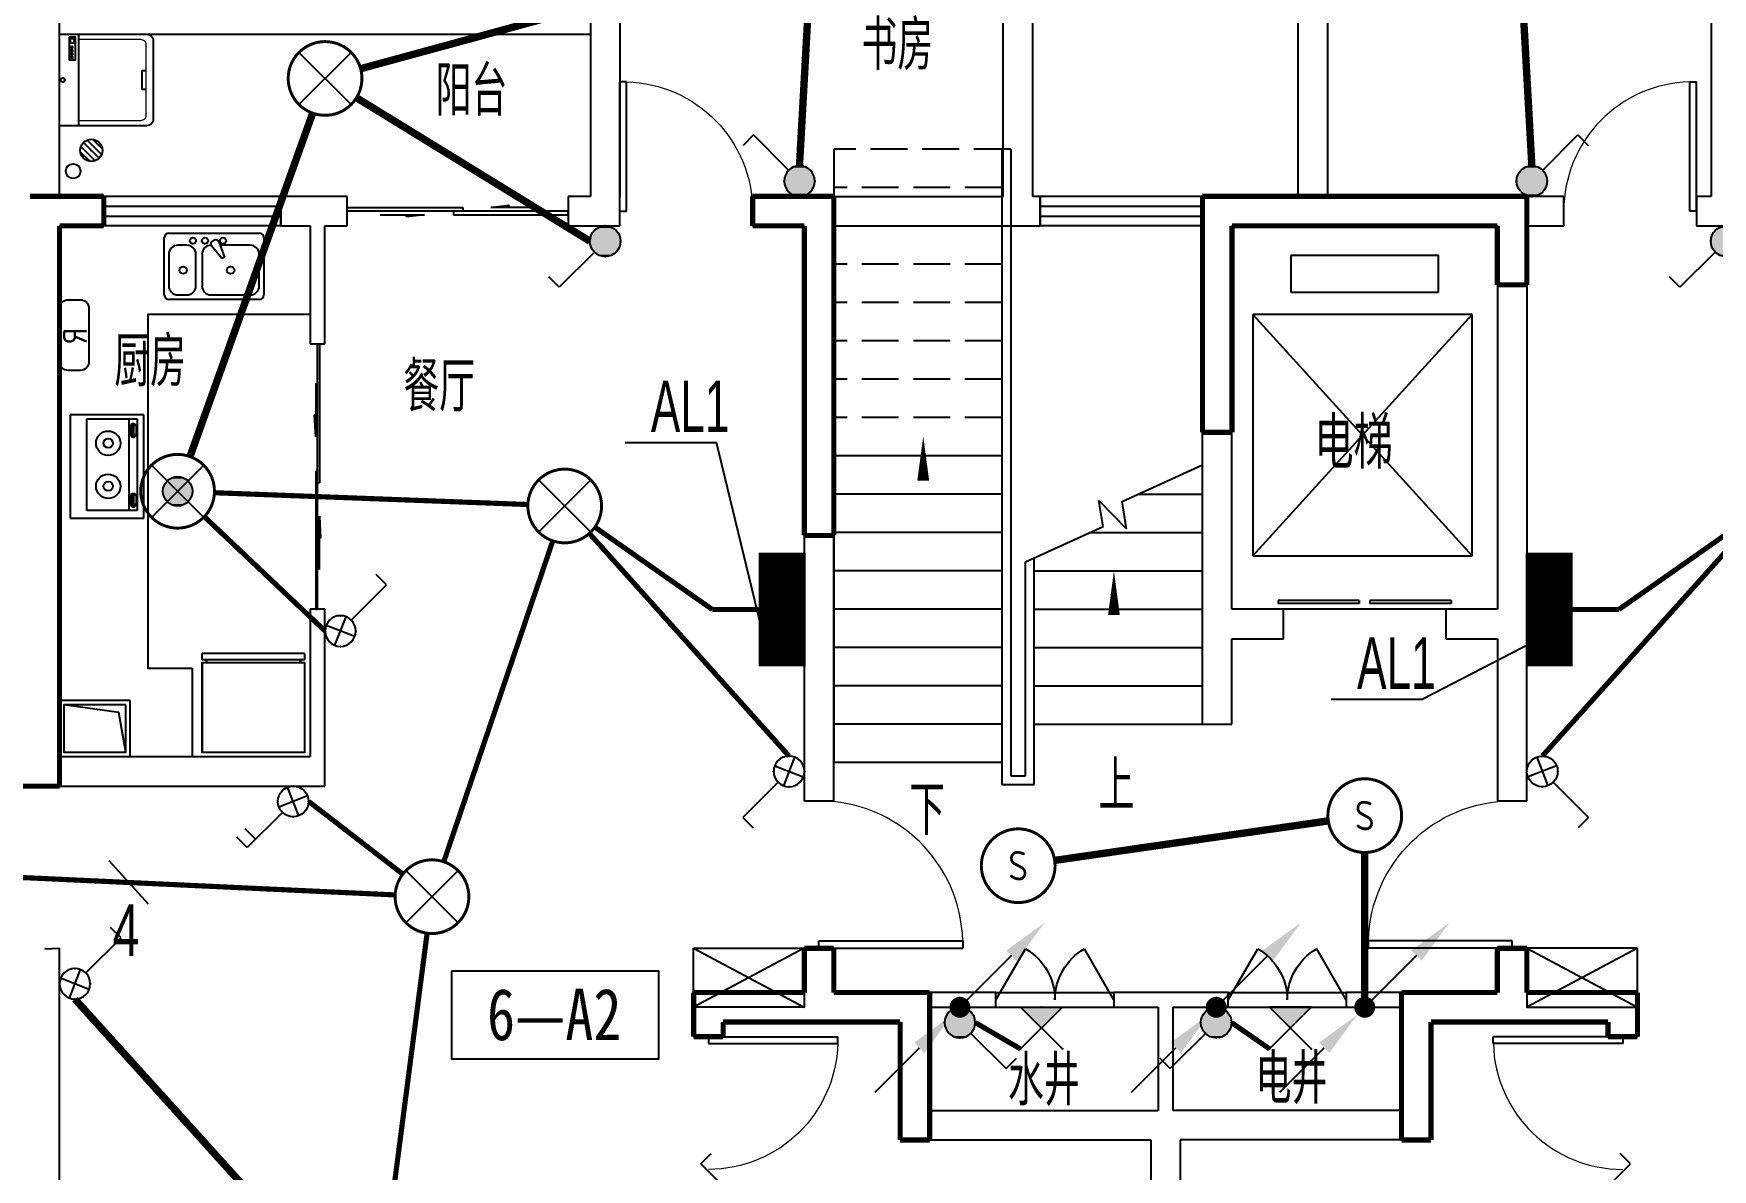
# Model space of a CAD drawing. Extents: x -993182 to -819982, y 169304 to 600104.
# Drawn here: x -977025 to -965641, y 374607 to 382311 of the extents above; entities that cross this region are included whole.
import ezdxf
from ezdxf.enums import TextEntityAlignment as Align

# ---------------------------------------------------------------- set-up
doc = ezdxf.new("R2010")
doc.units = 0
doc.header["$LTSCALE"] = 1000
doc.header["$MEASUREMENT"] = 0
doc.linetypes.add('DASH', pattern=[0.35, 0.25, -0.1])
for name, color, linetype in [('DIM-照明', 3, 'Continuous'), ('DIM-箱柜', 3, 'Continuous'), ('DIM_SYMB', 3, 'Continuous'), ('EQUIP-照明', 3, 'Continuous'), ('EQUIP-箱柜', 3, 'Continuous'), ('kan', 146, 'Continuous'), ('LWIRE', 4, 'Continuous'), ('PUB_TEXT', 7, 'Continuous'), ('STAIR', 2, 'Continuous'), ('TEL_TEXT', 7, 'Continuous'), ('VPIPE-污水', 2, 'Continuous'), ('WALL', 4, 'Continuous'), ('WINDOW', 2, 'Continuous'), ('WIRE-应急', 1, 'DASH'), ('WIRE-照明', 1, 'Continuous'), ('家具', 187, 'Continuous'), ('文字2', 7, 'Continuous'), ('面层', 215, 'Continuous')]:
    doc.layers.add(name, color=color, linetype=linetype)
doc.layers.add('洁、厨具', color=8, linetype='Continuous', lineweight=9)
doc.styles.add('-宋体', font='', dxfattribs={"width": 0.8})
doc.styles.add('_SIMPLEX', font='SIMPLEX.shx', dxfattribs={"width": 0.75})
doc.styles.add('_TCH_DIM', font='SIMPLEX', dxfattribs={"bigfont": 'GBCBIG'})
doc.styles.add('_TEL_ATTDEF', font='GBENOR', dxfattribs={"width": 0.8, "height": 3, "bigfont": 'GBCBIG'})
doc.styles.add('_TEL_DIM', font='ICED', dxfattribs={"width": 0.8, "height": 3.5, "bigfont": 'BZHZ'})
doc.styles.add('DIM_FONT', font='simplex_.ttf', dxfattribs={"width": 0.7, "bigfont": 'GBCBIG'})
doc.styles.add('hnurban', font='tssdeng.shx', dxfattribs={"width": 0.8, "bigfont": 'tssdchn.shx'})
doc.styles.get("Standard").update_dxf_attribs({"font": 'gbenor.shx', "bigfont": 'gbcbig.shx'})
doc.styles.get('-宋体').set_extended_font_data('SimSun')

# ---------------------------------------------------------------- blocks, each defined once
blk = doc.blocks.new('ASDGFSDFGGDF')
at = {"layer": '家具'}
for p, q in [((695, -609), (695, 0)), ((695, -609), (695, 0)), ((0, -670), (0, -629)), ((0, -629), (28, -629)), ((0, -670), (695, -670)), ((28, -629), (28, -609)), ((695, -609), (666, -609)), ((666, -609), (666, -629)), ((666, -629), (695, -629)), ((695, -629), (695, -670))]:
    blk.add_line(p, q, dxfattribs=at)
for points in [[(0, -609), (0, 0), (695, 0), (695, -609)], [(666, -609), (28, -609), (28, -629), (666, -629)]]:
    blk.add_lwpolyline(points, close=True, dxfattribs=at)
blk = doc.blocks.new('sdfdsfgf')
at = {"layer": '家具'}
for points in [[(1414289, 21341), (1413809, 21341), (1413809, 20961), (1414289, 20961), (1414289, 21341)], [(1414259, 20991), (1414211, 21259), (1413839, 21311)]]:
    blk.add_lwpolyline(points, dxfattribs=at)
blk.add_lwpolyline([(1414259, 21311), (1413839, 21311), (1413839, 20991), (1414259, 20991)], close=True, dxfattribs=at)
blk = doc.blocks.new('A$C685A49D5')
at = {"layer": '家具'}
for p, q in [((0, 31), (0, 419)), ((31, 450), (644, 450)), ((153, 368), (92, 368)), ((390, 277), (320, 363)), ((340, 402), (325, 393)), ((369, 391), (408, 287)), ((583, 368), (377, 368)), ((675, 419), (675, 31)), ((31, 307), (31, 92)), ((215, 92), (215, 307)), ((256, 307), (256, 92)), ((408, 287), (390, 277)), ((644, 92), (644, 307)), ((644, 0), (31, 0)), ((92, 31), (153, 31)), ((317, 31), (583, 31))]:
    blk.add_line(p, q, dxfattribs=at)
for centre, radius in [((194, 399), 20.5), ((276, 399), 20.5), ((399, 399), 20.5), ((128, 199), 25.6), ((450, 199), 25.6)]:
    blk.add_circle(centre, radius, dxfattribs=at)
for centre, radius, start, end in [((31, 419), 30.7, 90, 180), ((92, 307), 61.4, 90, 180), ((153, 307), 61.4, 0, 90), ((317, 307), 61.4, 90, 180), ((335, 376), 20.5, 120, 219.4623), ((350, 384), 20.5, 20.5377, 120), ((583, 307), 61.4, 0, 90), ((644, 419), 30.7, 0, 90), ((31, 31), 30.7, 180, 270), ((92, 92), 61.4, 180, 270), ((153, 92), 61.4, 270, 0), ((317, 92), 61.4, 180, 270), ((583, 92), 61.4, 270, 0), ((644, 31), 30.7, 270, 0)]:
    blk.add_arc(centre, radius, start, end, dxfattribs=at)
at = {"layer": '家具', "style": 'DIM_FONT', "width": 0.8, "flags": 9}
for tag in ['YSIZE', 'XSIZE']:
    blk.add_attdef(tag, (338, 450), '', height=0.5, rotation=270, dxfattribs=at)
blk = doc.blocks.new('$plan$00001601')
at = {"layer": '家具'}
for p, q in [((-350, 16), (350, 16)), ((-350, -484), (-350, 16)), ((350, 16), (350, -484)), ((-323, -98), (-323, -440)), ((299, -98), (-323, -98)), ((299, -440), (299, -98)), ((-323, -384), (299, -384)), ((-323, -440), (299, -440)), ((-291, -407), (-291, -418)), ((-216, -416), (-280, -416)), ((-280, -416), (-280, -433)), ((-280, -433), (-216, -433)), ((-216, -433), (-216, -416)), ((-199, -408), (-199, -418)), ((182, -407), (182, -418)), ((193, -416), (193, -433)), ((257, -416), (193, -416)), ((193, -433), (257, -433)), ((257, -433), (257, -416)), ((274, -408), (274, -418)), ((350, -484), (-350, -484))]:
    blk.add_line(p, q, dxfattribs=at)
for points in [[(-199, -408, 0.259034), (-201, -404, 0.076276), (-213, -399, 0.036515), (-226, -397, 0.026615), (-245, -396, 0.026615), (-264, -397, 0.036515), (-277, -399, 0.076276), (-289, -404, 0.259034), (-291, -408, 0.078462), (-291, -409, 0.056762)], [(-199, -418, 0.259034), (-201, -415, 0.076276), (-213, -410, 0.036515), (-226, -407, 0.026615), (-245, -406, 0.026615), (-264, -407, 0.036515), (-277, -410, 0.076276), (-289, -415, 0.259034), (-291, -418, 0.259034), (-289, -422, 0.056762), (-280, -426, 0.036515)], [(-216, -427, 0.008736), (-213, -427, 0.076276), (-201, -422, 0.259034), (-199, -418, 0.259034)], [(274, -408, 0.259034), (272, -404, 0.076276), (260, -399, 0.036515), (247, -397, 0.026615), (228, -396, 0.026615), (209, -397, 0.036515), (196, -399, 0.076276), (184, -404, 0.259034), (182, -408, 0.078462), (182, -409, 0.056762)], [(274, -418, 0.259034), (272, -415, 0.076276), (260, -410, 0.036515), (247, -407, 0.026615), (228, -406, 0.026615), (209, -407, 0.036515), (196, -410, 0.076276), (184, -415, 0.259034), (182, -418, 0.259034), (184, -422, 0.056762), (193, -426, 0.036515)], [(257, -427, 0.008736), (260, -427, 0.076276), (272, -422, 0.259034), (274, -418, 0.259034)]]:
    blk.add_lwpolyline(points, format="xyb", dxfattribs=at)
for centre, radius, start, end in [((-158, -243), 82.5, 0.964, 0), ((-158, -243), 31.6, 0.6532, 0), ((134, -243), 82.5, 180, 179.036), ((134, -243), 31.6, 180, 179.3468)]:
    blk.add_arc(centre, radius, start, end, dxfattribs=at)
blk = doc.blocks.new('A$C3451006C')
blk.add_lwpolyline([(-50, 330), (-50, -30, 0.414214), (10, -90), (90, -90, 0.414214), (150, -30), (150, 330, 0.414214), (90, 390), (10, 390, 0.414214)], format="xyb", close=True)
at = {"style": '_SIMPLEX', "width": 0.8}
blk.add_text('R', height=150, rotation=270, dxfattribs=at).set_placement((-32, 144), align=Align.CENTER)
blk = doc.blocks.new('$plan$00001623')
at = {"layer": '家具', "linetype": 'Continuous'}
blk.add_line((-341, -145), (342, -145), dxfattribs=at)
at = {"layer": '家具'}
blk.add_lwpolyline([(295, -706), (-295, -706, -0.414214), (-345, -656), (-345, 0), (345, 0), (345, -656, -0.414214)], format="xyb", close=True, dxfattribs=at)
for points in [[(323, -72), (152, -72), (152, -120), (323, -120)], [(163, -86), (177, -86), (177, -99), (163, -99)], [(189, -86), (202, -86), (202, -99), (189, -99)], [(213, -86), (227, -86), (227, -99), (213, -99)], [(239, -86), (253, -86), (253, -99), (239, -99)], [(281, -110), (309, -110), (309, -80), (281, -80)]]:
    blk.add_lwpolyline(points, close=True, dxfattribs=at)
at = {"layer": '家具', "lineweight": 13}
blk.add_lwpolyline([(307, -145), (307, -611, -0.414214), (267, -651), (-267, -651, -0.414214), (-307, -611), (-307, -145)], format="xyb", dxfattribs=at)
at = {"layer": '家具'}
blk.add_lwpolyline([(-71, -651), (-71, -623), (0, -623), (71, -623), (71, -651)], dxfattribs=at)
blk.add_circle((0, -25), 16, dxfattribs=at)
blk = doc.blocks.new('q2')
at = {"color": 3, "const_width": 35}
for points in [[(-522546, -362041), (-522046, -362041)], [(-522046, -362041), (-522046, -362241)], [(-517646, -362041), (-517096, -362041)], [(-517646, -362241), (-517646, -362041)], [(-517096, -364341), (-517096, -362041)], [(-514596, -362041), (-512396, -362041)], [(-514596, -363641), (-514596, -362041)], [(-512396, -362641), (-512396, -362041)], [(-522346, -362741), (-522346, -362241)], [(-522346, -362241), (-522046, -362241)], [(-517646, -362241), (-517296, -362241)], [(-517296, -364341), (-517296, -362241)], [(-514396, -362241), (-512596, -362241)], [(-514396, -363641), (-514396, -362241)], [(-512596, -362641), (-512596, -362241)], [(-512396, -362641), (-512596, -362641)], [(-522346, -366041), (-522346, -362741)], [(-514396, -363641), (-514596, -363641)], [(-517096, -364341), (-517296, -364341)], [(-523096, -366041), (-522346, -366041)], [(-517296, -367441), (-517296, -367141)], [(-517296, -367141), (-517096, -367141)], [(-517096, -367441), (-517096, -367141)], [(-512596, -367441), (-512596, -367141)], [(-512596, -367141), (-512396, -367141)], [(-512396, -367441), (-512396, -367141)], [(-518046, -367441), (-517296, -367441)], [(-518046, -367741), (-518046, -367441)], [(-517096, -367441), (-516446, -367441)], [(-516446, -368441), (-516446, -367441)], [(-513246, -367441), (-512596, -367441)], [(-513246, -368441), (-513246, -367441)], [(-512396, -367441), (-511646, -367441)], [(-511646, -367741), (-511646, -367441)], [(-517846, -367641), (-517296, -367641)], [(-517846, -367741), (-517846, -367641)], [(-517296, -367641), (-516646, -367641)], [(-516646, -368441), (-516646, -367641)], [(-513046, -367641), (-512396, -367641)], [(-513046, -368441), (-513046, -367641)], [(-512396, -367641), (-511846, -367641)], [(-511846, -367741), (-511846, -367641)], [(-517846, -367741), (-518046, -367741)], [(-511646, -367741), (-511846, -367741)], [(-516446, -368441), (-516646, -368441)], [(-513046, -368441), (-513246, -368441)]]:
    blk.add_lwpolyline(points, dxfattribs=at)
blk = doc.blocks.new('$lvtry$00000171')
for p, q in [((-74, 11), (-11, 74)), ((-70, -27), (27, 70)), ((-53, -53), (53, 53)), ((-27, -70), (70, 27)), ((11, -74), (74, -11))]:
    blk.add_line(p, q)
blk.add_circle((0, 0), 75)
blk.add_point((0, 0))
blk = doc.blocks.new('kt')
at = {"layer": 'VPIPE-污水'}
blk.add_circle((-440051, -787733, -76424), 50, dxfattribs=at)
at = {"layer": '家具', "rotation": 89.99999999999999}
blk.add_blockref('$lvtry$00000171', (-439928, -787592, -76424), dxfattribs=at)
blk = doc.blocks.new('$DorLib2D$00000131')
at = {"color": 0, "linetype": 'Continuous'}
for p, q in [((0.15, 0.125), (0.2319, 0.1973)), ((0.2319, 0.1973), (0.2319, 0.125)), ((-0.5, 0.125), (-0.5, 0)), ((0.0192, 0.125), (-0.5, 0.125)), ((0.0192, 0), (0.0192, 0.125)), ((0.35, 0.125), (0.15, 0.125)), ((-0.5, 0), (0.0192, 0)), ((-0.024, 0), (0.5, 0)), ((-0.024, -0.125), (-0.024, 0)), ((0.5, 0), (0.5, -0.125)), ((-0.35, -0.125), (-0.15, -0.125)), ((-0.2319, -0.1973), (-0.2319, -0.125)), ((-0.15, -0.125), (-0.2319, -0.1973)), ((0.5, -0.125), (-0.024, -0.125))]:
    blk.add_line(p, q, dxfattribs=at)
blk = doc.blocks.new('$WINLIB2D$00000001')
at = {"color": 0}
for points in [[(-0.5, 0.5), (-0.5, -0.5)], [(-0.5, 0.5), (0.5, 0.5)], [(0.5, -0.5), (0.5, 0.5)], [(0.5, 0.1667), (-0.5, 0.1667)], [(0.5, -0.1667), (-0.5, -0.1667)], [(-0.5, -0.5), (0.5, -0.5)]]:
    blk.add_lwpolyline(points, dxfattribs=at)
blk = doc.blocks.new('$DorLib2D$00000231')
at = {"color": 0}
for p, q in [((-0.5, 0), (-0.25, 0.433)), ((0.5, 0), (0.25, 0.433))]:
    blk.add_line(p, q, dxfattribs=at)
for centre, start, end in [((-0.5, 0), 0, 60), ((0.5, 0), 120, 180)]:
    blk.add_arc(centre, 0.5, start, end, dxfattribs=at)
blk = doc.blocks.new('$DorLib2D$00000001')
for p, q in [((0.45, 0.975), (0.5, 0.975)), ((0.45, 0), (0.45, 0.975)), ((0.5, 0), (0.5, 0.975)), ((0.5, 0), (0.45, 0))]:
    blk.add_line(p, q)
at = {"lineweight": 13}
blk.add_arc((0.475, 0), 0.975, 91.4693, 180, dxfattribs=at)
blk = doc.blocks.new('$DorLib2D$00000127')
at = {"color": 0, "linetype": 'Continuous'}
for p, q in [((-0.033, 0.795), (-0.533, 0.795)), ((-0.533, 0.795), (-0.533, 0.69)), ((-0.033, 0.795), (-0.033, 0.69)), ((0.033, 0.795), (0.033, 0.69)), ((0.533, 0.795), (0.033, 0.795)), ((0.533, 0.795), (0.533, 0.69)), ((-0.033, 0.69), (-0.533, 0.69)), ((0.533, 0.69), (0.033, 0.69)), ((0.5, 0.5), (-0.5, 0.5))]:
    blk.add_line(p, q, dxfattribs=at)
blk = doc.blocks.new('5#、7#楼参照')
at = {"layer": 'DIM_SYMB'}
for points in [[(-332151.8, -366990.1, 0, 0, 0), (-332151.8, -364739.1, 0, 80, 0), (-332151.8, -365039.1, 0, 0, 0)], [(-330858.8, -366822, 0, 0, 0), (-330858.8, -365652, 0, 80, 0), (-330858.8, -365952, 0, 0, 0)]]:
    blk.add_lwpolyline(points, format="xyseb", dxfattribs=at)
at = {"layer": 'kan', "color": 124}
blk.add_line((-338008.8, -362012), (-334408.8, -362012), dxfattribs=at)
at = {"layer": 'STAIR'}
for p, q in [((-332758.8, -362792), (-332758.8, -366952)), ((-331618.8, -362792), (-331618.8, -367102)), ((-331558.8, -362792), (-331558.8, -367042)), ((-331558.8, -364612), (-331558.8, -366692)), ((-331618.8, -364872), (-332758.8, -364872)), ((-330803.8, -365182), (-330258.8, -364933.3)), ((-331618.8, -365132), (-332758.8, -365132)), ((-330932, -365350.3), (-330961.5, -365174.4)), ((-330961.5, -365174.4), (-330772.9, -365366.1)), ((-330772.9, -365366.1), (-330803.8, -365182)), ((-330694.3, -365132), (-330258.8, -365132)), ((-331618.8, -365392), (-332758.8, -365392)), ((-331458.8, -365590.7), (-330932, -365350.3)), ((-331023.3, -365392), (-330258.8, -365392)), ((-331618.8, -365652), (-332758.8, -365652)), ((-331458.8, -366692), (-331458.8, -365590.7)), ((-331458.8, -367042), (-331458.8, -365590.7)), ((-331398.8, -367102), (-331398.8, -365563.3)), ((-331398.8, -365652), (-330258.8, -365652)), ((-331618.8, -365912), (-332758.8, -365912)), ((-331398.8, -365912), (-330258.8, -365912)), ((-331618.8, -366172), (-332758.8, -366172)), ((-331398.8, -366172), (-330258.8, -366172)), ((-331618.8, -366432), (-332758.8, -366432)), ((-331398.8, -366432), (-330258.8, -366432)), ((-331618.8, -366692), (-332758.8, -366692)), ((-331398.8, -366692), (-330258.8, -366692)), ((-331618.8, -366952), (-332758.8, -366952)), ((-331618.8, -367102), (-331398.8, -367102)), ((-331558.8, -367042), (-331458.8, -367042))]:
    blk.add_line(p, q, dxfattribs=at)
at = {"layer": 'STAIR', "linetype": 'DASH'}
for p, q in [((-331558.8, -362792), (-332758.8, -362792)), ((-331618.8, -363052), (-332758.8, -363052)), ((-331618.8, -363572), (-332758.8, -363572)), ((-331618.8, -363832), (-332758.8, -363832)), ((-331618.8, -364092), (-332758.8, -364092)), ((-331618.8, -364352), (-332758.8, -364352)), ((-331618.8, -364612), (-332758.8, -364612))]:
    blk.add_line(p, q, dxfattribs=at)
at = {"layer": 'STAIR', "color": 197}
for p, q in [((-329658.8, -363512, 76423.5), (-329658.8, -363762, 76423.5)), ((-328658.8, -363512, 76423.5), (-329658.8, -363512, 76423.5)), ((-328658.8, -363762, 76423.5), (-328658.8, -363512, 76423.5)), ((-329658.8, -363762, 76423.5), (-328658.8, -363762, 76423.5)), ((-329917.7, -363912, 76423.5), (-329917.7, -365549.6, 76423.5)), ((-328429.2, -363912, 76423.5), (-329917.7, -363912, 76423.5)), ((-329917.7, -363912, 76423.5), (-328429.2, -365549.6, 76423.5)), ((-329917.7, -365549.6, 76423.5), (-328429.2, -363912, 76423.5)), ((-328429.2, -365549.6, 76423.5), (-328429.2, -363912, 76423.5)), ((-329917.7, -365549.6, 76423.5), (-328429.2, -365549.6, 76423.5))]:
    blk.add_line(p, q, dxfattribs=at)
at = {"layer": 'WALL'}
for p, q in [((-331608.8, -363112), (-331608.8, -359712)), ((-331408.8, -363112), (-331408.8, -359712)), ((-329608.8, -363112), (-329608.8, -359712)), ((-329408.8, -363112), (-329408.8, -359712)), ((-338008.8, -363112), (-338008.8, -361512)), ((-334408.8, -361512), (-334408.8, -363112)), ((-334208.8, -361512), (-334208.8, -363112)), ((-326808.8, -361512), (-326808.8, -363112)), ((-337708.8, -363112), (-338008.8, -363112)), ((-337708.8, -363312), (-337708.8, -363112)), ((-336308.8, -363112), (-336508.8, -363112)), ((-336508.8, -363112), (-336508.8, -363312)), ((-336058.8, -363112), (-336308.8, -363112)), ((-336058.8, -363312), (-336058.8, -363112)), ((-334408.8, -363112), (-334558.8, -363112)), ((-334558.8, -363112), (-334558.8, -363312)), ((-334208.8, -363312), (-334208.8, -363112)), ((-332858.8, -363112), (-333308.8, -363112)), ((-333308.8, -363112), (-333308.8, -363312)), ((-332858.8, -363112), (-331608.8, -363112)), ((-331358.8, -363112), (-331408.8, -363112)), ((-331358.8, -363312), (-331358.8, -363112)), ((-330158.8, -363112), (-330258.8, -363112)), ((-330258.8, -363112), (-330258.8, -363312)), ((-330158.8, -363112), (-329608.8, -363112)), ((-329408.8, -363112), (-328158.8, -363112)), ((-327808.8, -363112), (-328158.8, -363112)), ((-327808.8, -363312), (-327808.8, -363112)), ((-326808.8, -363112), (-326908.8, -363112)), ((-326908.8, -363112), (-326908.8, -363312)), ((-338008.8, -363312), (-338008.8, -363712)), ((-338008.8, -363312), (-337708.8, -363312)), ((-336508.8, -363312), (-336308.8, -363312)), ((-336308.8, -363312), (-336308.8, -364112)), ((-336208.8, -364112), (-336208.8, -363312)), ((-336208.8, -363312), (-336058.8, -363312)), ((-334558.8, -363312), (-334308.8, -363312)), ((-334308.8, -363312), (-334208.8, -363312)), ((-333308.8, -363312), (-332958.8, -363312)), ((-332958.8, -363312), (-332958.8, -367212)), ((-332758.8, -367212), (-332758.8, -363312)), ((-332758.8, -363312), (-331508.8, -363312)), ((-331508.8, -363312), (-331358.8, -363312)), ((-330258.8, -366012), (-330258.8, -363312)), ((-330058.8, -365912), (-330058.8, -363312)), ((-330058.8, -363312), (-329508.8, -363312)), ((-329508.8, -363312), (-328258.8, -363312)), ((-328258.8, -363312), (-328258.8, -365912)), ((-328058.8, -363312), (-327808.8, -363312)), ((-328058.8, -363312), (-328058.8, -366012)), ((-326908.8, -363312), (-326708.8, -363312)), ((-338008.8, -363712), (-338008.8, -365712)), ((-336308.8, -364112), (-336208.8, -364112)), ((-338008.8, -365712), (-338008.8, -366912)), ((-336208.8, -365912), (-336308.8, -365912)), ((-336308.8, -365912), (-336308.8, -366912)), ((-336208.8, -367112), (-336208.8, -365912)), ((-329708.8, -365912), (-330058.8, -365912)), ((-329708.8, -366112), (-329708.8, -365912)), ((-328258.8, -365912), (-328608.8, -365912)), ((-328608.8, -365912), (-328608.8, -366112)), ((-330258.8, -366692), (-330258.8, -366012)), ((-328058.8, -367212), (-328058.8, -366012)), ((-330058.8, -366692), (-330058.8, -366112)), ((-330058.8, -366112), (-329708.8, -366112)), ((-328608.8, -366112), (-328258.8, -366112)), ((-328258.8, -366112), (-328258.8, -367212)), ((-330258.8, -366692), (-330058.8, -366692)), ((-338008.8, -366912), (-336308.8, -366912)), ((-338758.8, -367112), (-338108.8, -367112)), ((-338108.8, -367112), (-336208.8, -367112)), ((-332958.8, -367212), (-332758.8, -367212)), ((-328258.8, -367212), (-328058.8, -367212)), ((-338108.9, -368214.7), (-338008.8, -368212)), ((-338106.2, -368214.8), (-338108.9, -368214.7)), ((-338008.8, -368312), (-338008.8, -368212)), ((-332758.8, -368212), (-332958.8, -368212)), ((-332958.8, -368212), (-332958.8, -368512)), ((-332758.8, -368512), (-332758.8, -368212)), ((-328058.8, -368212), (-328258.8, -368212)), ((-328258.8, -368212), (-328258.8, -368512)), ((-328058.8, -368512), (-328058.8, -368212)), ((-338008.8, -373412), (-338008.8, -368312)), ((-333708.8, -368512), (-333708.8, -368812)), ((-333708.8, -368512), (-332958.8, -368512)), ((-332758.8, -368512), (-332208.8, -368512)), ((-332208.8, -368512), (-332108.8, -368512)), ((-332111, -368609.9), (-332110.9, -368612.1)), ((-332110.9, -368612.1), (-332108.8, -368612)), ((-331658.8, -368512), (-332108.8, -368512)), ((-332108.8, -368612), (-331658.8, -368612)), ((-331658.8, -368612), (-331658.8, -368512)), ((-330508.8, -368512), (-330858.8, -368512)), ((-330858.8, -368512), (-330858.8, -368612)), ((-330858.8, -368612), (-330558.8, -368612)), ((-330558.8, -368612), (-330558.8, -369312)), ((-330083.8, -368512), (-330508.8, -368512)), ((-330458.8, -368612), (-330458.8, -369312)), ((-330458.8, -368612), (-330083.8, -368612)), ((-330083.8, -368612), (-330083.8, -368512)), ((-328808.8, -368512), (-329283.8, -368512)), ((-329283.8, -368512), (-329283.8, -368612)), ((-329283.8, -368612), (-328908.8, -368612)), ((-328908.8, -368612), (-328908.8, -369312)), ((-328258.8, -368512), (-328808.8, -368512)), ((-327308.8, -368512), (-328058.8, -368512)), ((-327308.8, -368812), (-327308.8, -368512)), ((-333508.8, -368812), (-333508.8, -368712)), ((-333508.8, -368712), (-332858.8, -368712)), ((-332858.8, -368712), (-332308.8, -368712)), ((-332308.8, -368712), (-332308.8, -369512)), ((-332108.8, -368712), (-332108.8, -369312)), ((-328708.8, -368712), (-328708.8, -369512)), ((-328158.8, -368712), (-328708.8, -368712)), ((-327508.8, -368712), (-328158.8, -368712)), ((-327508.8, -368712), (-327508.8, -368812)), ((-333708.8, -368812), (-333508.8, -368812)), ((-327508.8, -368812), (-327308.8, -368812)), ((-332108.8, -369312), (-330558.8, -369312)), ((-328908.8, -369312), (-330458.8, -369312)), ((-332308.8, -369512), (-330608.8, -369512)), ((-330608.8, -369512), (-330608.8, -372612)), ((-328708.8, -369512), (-330408.8, -369512)), ((-330408.8, -369512), (-330408.8, -372612))]:
    blk.add_line(p, q, dxfattribs=at)
at = {"layer": 'WINDOW'}
for p, q in [((-331658.8, -368512, 0), (-330858.8, -368512, 0)), ((-331658.8, -368612, 0), (-330858.8, -368612, 0)), ((-330083.8, -368512, 0), (-329283.8, -368512, 0)), ((-330083.8, -368612, 0), (-329283.8, -368612, 0))]:
    blk.add_line(p, q, dxfattribs=at)
at = {"layer": '家具'}
blk.add_line((-337108.8, -366312, 0), (-337108.8, -366912, 0), dxfattribs=at)
at = {"layer": '家具', "elevation": 0}
blk.add_lwpolyline([(-336308.8, -363912), (-336308.8, -363912), (-337408.8, -363912), (-337408.8, -363912), (-337408.8, -366312), (-337408.8, -366312), (-337408.8, -366312), (-337108.8, -366312)], dxfattribs=at)
at = {"layer": '家具'}
for points in [[(-333708.8, -368212), (-332958.8, -368212), (-332958.8, -368612), (-333708.8, -368612)], [(-327308.8, -368212), (-328058.8, -368212), (-328058.8, -368612), (-327308.8, -368612)]]:
    blk.add_lwpolyline(points, close=True, dxfattribs=at)
for points in [[(-332958.8, -368212), (-333708.8, -368612)], [(-333708.8, -368212), (-332958.8, -368612)], [(-328058.8, -368212), (-327308.8, -368612)], [(-327308.8, -368212), (-328058.8, -368612)]]:
    blk.add_lwpolyline(points, dxfattribs=at)
at = {"layer": 'WINDOW'}
for name, p, xscale, yscale, zscale, rotation in [('$DorLib2D$00000001', (-333758.8, -363212), -900, 900, -900, 359.9999998587226), ('$DorLib2D$00000001', (-327358.8, -363212), 900, 900, 900, 9.791256499026209e-09), ('$WINLIB2D$00000001', (-337108.8, -363212), 1200, 200, 1200, 180), ('$WINLIB2D$00000001', (-330808.8, -363212), -1100, -200, -1100, 9.651644561944981e-08), ('$DorLib2D$00000131', (-335308.8, -363212), -1500, -200, -1500, 359.9999998587205), ('$DorLib2D$00000131', (-336258.8, -365012), 1800, 100, 1800, 90), ('$DorLib2D$00000001', (-332858.8, -367712), 1000, 1000, 1000, 270), ('$DorLib2D$00000001', (-328158.8, -367712), 1000, -1000, 1000, 270), ('$DorLib2D$00000231', (-331258.8, -368562), -800, 800, -800, 359.9999999999875), ('$DorLib2D$00000231', (-329683.8, -368562), -800, 800, -800, 359.9999999999882), ('$DorLib2D$00000001', (-333608.8, -369262), 900, -900, 900, 90.00000000003497), ('$DorLib2D$00000001', (-327408.8, -369262), 900, 900, 900, 90)]:
    blk.add_blockref(name, p, dxfattribs=dict(at, xscale=xscale, yscale=yscale, zscale=zscale, rotation=rotation))
at = {"layer": 'WINDOW', "xscale": 1100, "yscale": 200, "zscale": 1100}
blk.add_blockref('$DorLib2D$00000127', (-329158.8, -366012), dxfattribs=at)
at = {"layer": '家具'}
for name, p in [('A$C685A49D5', (-337298.3, -363811.3, 0)), ('sdfdsfgf', (-1751817.8, -387872.6))]:
    blk.add_blockref(name, p, dxfattribs=at)
at = {"layer": '家具', "xscale": -1}
blk.add_blockref('A$C3451006C', (-337858.8, -364202.7, 0), dxfattribs=at)
at = {"layer": '家具', "xscale": -1, "rotation": 90}
blk.add_blockref('$plan$00001601', (-337921.5, -364944.2, 0), dxfattribs=at)
at = {"layer": '家具', "rotation": 180}
blk.add_blockref('ASDGFSDFGGDF', (-336346.5, -366883.6, 0), dxfattribs=at)
at = {"layer": '洁、厨具', "xscale": 0.9000000001396984, "yscale": 0.9000000001396984, "zscale": 0.9000000001396984, "rotation": 90}
blk.add_blockref('$plan$00001623', (-338008.8, -362322.5), dxfattribs=at)
at = {"layer": '面层'}
for name, p in [('q2', (184337.3, -1071)), ('kt', (102134.9, 424792.1))]:
    blk.add_blockref(name, p, dxfattribs=at)
at = {"layer": 'DIM_SYMB', "color": 7, "style": '_TCH_DIM'}
for s, p in [('上', (-330963.1, -367277)), ('下', (-332246.7, -367445.1))]:
    blk.add_text(s, height=337.6, dxfattribs=at).set_placement(p)
blk = doc.blocks.new('$equip$00002539')
for p, q in [((-0.354, 0.354), (0.354, -0.354)), ((0.354, 0.354), (-0.354, -0.354))]:
    blk.add_line(p, q)
at = {"const_width": 0.04}
blk.add_lwpolyline([(-0.5, 0, 1), (0.5, 0, 1), (-0.5, 0, 0.911406)], format="xyb", dxfattribs=at)
blk.add_circle((0, 0), 0.5)
for p in [(0, 0.5), (-0.5, 0), (0.5, 0), (0, -0.5)]:
    blk.add_point(p)
at = {"color": 7, "style": '_TEL_DIM', "flags": 1}
blk.add_attdef('A', text='', height=0.00002, dxfattribs=at).set_placement((0, 0), align=Align.MIDDLE_CENTER)
blk = doc.blocks.new('$equip$00002828')
for p, q in [((0.354, 0.354), (-0.354, -0.354)), ((-0.354, 0.354), (0.354, -0.354))]:
    blk.add_line(p, q)
at = {"const_width": 0.04}
blk.add_lwpolyline([(0.5, 0, -1), (-0.5, 0, -1), (0.5, 0, 1)], format="xyb", dxfattribs=at)
for radius in [0.5, 0.2]:
    blk.add_circle((0, 0), radius)
for p in [(0, 0.5), (-0.5, 0), (0.5, 0), (0, -0.5)]:
    blk.add_point(p)
for points in [[(-0.173, 0.1), (0.173, 0.1), (-0.2, 0), (0.2, 0)], [(-0.173, -0.1), (0.173, -0.1), (-0.2, 0), (0.2, 0)], [(-0.1, 0.173), (0.1, 0.173), (-0.173, 0.1), (0.173, 0.1)], [(0, 0.2), (0, 0.2), (-0.1, 0.173), (0.1, 0.173)], [(-0.1, -0.173), (0.1, -0.173), (-0.173, -0.1), (0.173, -0.1)], [(0, -0.2), (0, -0.2), (-0.1, -0.173), (0.1, -0.173)]]:
    blk.add_solid(points)
at = {"color": 7, "style": '_TEL_DIM', "flags": 1}
for tag in ['A', 'REMARK']:
    blk.add_attdef(tag, text='', height=0.00002, dxfattribs=at).set_placement((0, 0), align=Align.MIDDLE_CENTER)
blk = doc.blocks.new('*X5')
at = {"color": 0}
for p, q in [((-250, 32.8), (-82.8, 200)), ((-250, 68.2), (-118.2, 200)), ((-250, 103.6), (-153.6, 200)), ((-250, 138.9), (-188.9, 200)), ((-250, 174.3), (-224.3, 200)), ((-247.5, 0), (-47.5, 200)), ((-212.1, 0), (-12.1, 200)), ((-176.8, 0), (23.2, 200)), ((-141.4, 0), (58.6, 200)), ((-106.1, 0), (93.9, 200)), ((-70.7, 0), (129.3, 200)), ((-35.4, 0), (164.6, 200)), ((0, 0), (200, 200)), ((35.4, 0), (235.4, 200)), ((70.7, 0), (250, 179.3)), ((106.1, 0), (250, 143.9)), ((141.4, 0), (250, 108.6)), ((176.8, 0), (250, 73.2)), ((212.1, 0), (250, 37.9)), ((247.5, 0), (250, 2.5))]:
    blk.add_line(p, q, dxfattribs=at)
blk = doc.blocks.new('$equip$00002943')
for p, q in [((-0.75, 0.6), (-0.75, 0)), ((0.75, 0.6), (-0.75, 0.6)), ((0.75, 0), (0.75, 0.6)), ((-0.75, 0), (0.75, 0))]:
    blk.add_line(p, q)
for points, const_width in [([(-0.75, 0.3), (0.75, 0.3)], 0.6), ([(-0.75, 0.6), (-0.75, 0), (0.75, 0), (0.75, 0.6), (-0.75, 0.6), (-0.75, 0)], 0.04)]:
    blk.add_lwpolyline(points, dxfattribs=dict(const_width=const_width))
for p in [(0, 0.6), (-0.75, 0.3), (0.75, 0.3), (0, 0)]:
    blk.add_point(p)
at = {"xscale": 0.00300000000061118, "yscale": 0.00300000000061118, "zscale": 0.00300000000061118}
blk.add_blockref('*X5', (0, 0), dxfattribs=at)
at = {"style": '_TEL_DIM', "flags": 1}
for tag in ['A', 'REMARK']:
    blk.add_attdef(tag, text='', height=0.00002, dxfattribs=at).set_placement((0, 0), align=Align.MIDDLE_CENTER)
blk = doc.blocks.new('$equip$00001208')
for p, q in [((0.147, 0.356), (0.512, 0.72)), ((0.512, 0.72), (0.653, 0.579)), ((-0.147, 0.061), (-0.512, -0.304)), ((-0.512, -0.304), (-0.653, -0.162))]:
    blk.add_line(p, q)
blk.add_circle((0, 0.208), 0.208)
for points in [[(-0.18, 0.312), (0.18, 0.312), (-0.208, 0.208), (0.208, 0.208)], [(-0.104, 0.389), (0.104, 0.389), (-0.18, 0.312), (0.18, 0.312)], [(0, 0.417), (0, 0.417), (-0.104, 0.389), (0.104, 0.389)], [(-0.18, 0.104), (0.18, 0.104), (-0.208, 0.208), (0.208, 0.208)], [(-0.104, 0.028), (0.104, 0.028), (-0.18, 0.104), (0.18, 0.104)], [(0, 0), (0, 0), (-0.104, 0.028), (0.104, 0.028)]]:
    blk.add_solid(points)
at = {"layer": 'EQUIP-照明'}
for p in [(0, 0.417), (-0.208, 0.208), (0, 0), (0.208, 0.208)]:
    blk.add_point(p, dxfattribs=at)
at = {"layer": 'EQUIP-照明', "flags": 9}
blk.add_attdef('A', (0, 0), '', height=0.00002, dxfattribs=at)
blk = doc.blocks.new('$equip$00001154')
for p, q in [((0, 0.283), (0, -0.283)), ((0, 0.283), (0.566, -0.283)), ((0.566, 0.283), (0, -0.283))]:
    blk.add_line(p, q)
for p in [(0.566, 0.283), (0, 0.004), (0.283, 0), (0.566, -0.283)]:
    blk.add_point(p)
blk.add_solid([(0, -0.283), (0.283, 0), (0, 0.283)])
at = {"layer": 'TEL_TEXT', "style": '_TEL_DIM', "flags": 1}
blk.add_attdef('A', text='', height=0.00002, dxfattribs=at).set_placement((0, 0), align=Align.MIDDLE_CENTER)
blk = doc.blocks.new('$equip$00001962')
for p, q in [((0.147, 0.356), (0.625, 0.833)), ((0.625, 0.833), (0.766, 0.692))]:
    blk.add_line(p, q)
blk.add_circle((0, 0.208), 0.208)
for p in [(0, 0.417), (-0.208, 0.208), (0, 0), (0.208, 0.208)]:
    blk.add_point(p)
for points in [[(-0.18, 0.313), (0.18, 0.313), (-0.208, 0.208), (0.208, 0.208)], [(-0.104, 0.389), (0.104, 0.389), (-0.18, 0.313), (0.18, 0.313)], [(0, 0.417), (0, 0.417), (-0.104, 0.389), (0.104, 0.389)], [(-0.18, 0.104), (0.18, 0.104), (-0.208, 0.208), (0.208, 0.208)], [(-0.104, 0.028), (0.104, 0.028), (-0.18, 0.104), (0.18, 0.104)], [(0, 0), (0, 0), (-0.104, 0.028), (0.104, 0.028)]]:
    blk.add_solid(points)
at = {"layer": 'TEL_TEXT', "style": '_TEL_DIM', "flags": 1}
blk.add_attdef('A', text='', height=0.00002, dxfattribs=at).set_placement((0, 0), align=Align.MIDDLE_CENTER)
blk = doc.blocks.new('$TelecSys$00000081')
for p, q in [((0.104, 0.104), (0.104, 0.104)), ((-0.104, -0.104), (-0.104, -0.104)), ((-1.15, -1.15), (-0.55, -0.55))]:
    blk.add_line(p, q)
at = {"const_width": 0.142}
blk.add_lwpolyline([(0.071, 0, 1), (-0.071, 0, 1)], format="xyb", close=True, dxfattribs=at)
blk.add_solid([(-0.62, -0.48), (-0.48, -0.62), (-0.1, -0.1)])
at = {"width": 0.8, "flags": 9}
blk.add_attdef('A', (0, 0), '', height=0.00002, rotation=180, dxfattribs=at)
blk = doc.blocks.new('$TelecSys$00000079')
for p, q in [((0.7, 0.7), (0, 0)), ((0.104, 0.104), (0.104, 0.104)), ((-0.104, -0.104), (-0.104, -0.104))]:
    blk.add_line(p, q)
at = {"const_width": 0.142}
blk.add_lwpolyline([(-0.071, 0, 1), (0.071, 0, 1)], format="xyb", close=True, dxfattribs=at)
blk.add_solid([(0.63, 0.77), (0.77, 0.63), (1.15, 1.15)])
at = {"width": 0.8, "flags": 9}
blk.add_attdef('A', (0, 0), '', height=0.00002, dxfattribs=at)
blk = doc.blocks.new('$TELECSYS$00000095')
blk.add_line((0.4, 0.4), (-0.4, -0.4))
at = {"width": 0.8}
blk.add_attdef('N', text='', height=1, dxfattribs=at).set_placement((-0.017, 1.056), align=Align.MIDDLE)
blk = doc.blocks.new('$TelecSys$00000152')
blk.add_blockref('$TELECSYS$00000095', (0, 0))
at = {"style": '_TEL_DIM', "width": 0.7}
blk.add_attdef('N', text='', height=0.875, dxfattribs=at).set_placement((-0.015, 0.924), align=Align.MIDDLE)
blk = doc.blocks.new('$equip$00003183')
for p, q in [((0.147, 0.356), (0.625, 0.833)), ((0.625, 0.833), (0.766, 0.692)), ((-0.194, 0.132), (0.194, 0.285)), ((-0.076, 0.402), (0.076, 0.014))]:
    blk.add_line(p, q)
blk.add_circle((0, 0.208), 0.208)
for p in [(0, 0.417), (-0.208, 0.208), (0, 0), (0.208, 0.208)]:
    blk.add_point(p)
at = {"flags": 9}
blk.add_attdef('A', (0, 0), '', height=0.00002, dxfattribs=at)
blk = doc.blocks.new('$equip$00003186')
for p, q in [((0.147, 0.356), (0.625, 0.833)), ((0.512, 0.72), (0.653, 0.579)), ((0.625, 0.833), (0.766, 0.692)), ((-0.194, 0.132), (0.194, 0.285)), ((-0.076, 0.402), (0.076, 0.014))]:
    blk.add_line(p, q)
blk.add_circle((0, 0.208), 0.208)
for p in [(0, 0.417), (-0.208, 0.208), (0, 0), (0.208, 0.208)]:
    blk.add_point(p)
at = {"flags": 9}
blk.add_attdef('A', (0, 0), '', height=0.00002, dxfattribs=at)
blk = doc.blocks.new('$equip$00002837')
at = {"const_width": 0.04}
blk.add_lwpolyline([(0.5, 0, 1), (-0.5, 0, 1), (0.5, 0, -0.854586)], format="xyb", dxfattribs=at)
blk.add_circle((0, 0), 0.5)
for p in [(0, 0.5), (-0.5, 0), (0.5, 0), (0, -0.5)]:
    blk.add_point(p)
at = {"color": 7, "style": '_TEL_DIM'}
blk.add_attdef('$TEXT$', text='', height=0.4, dxfattribs=at).set_placement((0, 0), align=Align.MIDDLE_CENTER)
at = {"color": 7, "style": '_TEL_DIM', "flags": 1}
for tag in ['A', 'REMARK']:
    blk.add_attdef(tag, text='', height=0.00002, dxfattribs=at).set_placement((0, 0), align=Align.MIDDLE_CENTER)

msp = doc.modelspace()

# ---------------------------------------------------------------- linework, layer by layer
at = {"layer": 'DIM-箱柜'}
for p, q in [((-973014, 379538, 0), (-972393, 379538, 0)), ((-972098, 378317, 0), (-972393, 379538, 0)), ((-966598, 378317, 0), (-967604, 377796, 0)), ((-968225, 377796, 0), (-967604, 377796, 0))]:
    msp.add_line(p, q, dxfattribs=at)
at = {"layer": 'WIRE-应急', "linetype": 'DASH', "const_width": 50}
for points in [[(-970101, 376703), (-968246, 376971)], [(-967998, 376757), (-967998, 375707)]]:
    msp.add_lwpolyline(points, dxfattribs=at)
at = {"layer": 'WIRE-照明', "linetype": 'Continuous', "const_width": 50}
for points in [[(-971989, 382841), (-974807, 382073)], [(-971762, 382657), (-971831, 381415)], [(-966934, 382657), (-966865, 381415)], [(-974835, 381876), (-973252, 380903)], [(-974876, 373693), (-976744, 375762)]]:
    msp.add_lwpolyline(points, dxfattribs=at)
at = {"layer": 'WIRE-照明', "linetype": 'Continuous', "elevation": 0}
for points, const_width in [([(-975964, 379442), (-975132, 381772)], 50), ([(-975798, 379197), (-973673, 379117)], 35), ([(-975867, 379035), (-975048, 378259)], 35), ([(-973219, 378964), (-972422, 378405)], 35), ([(-965478, 378964), (-966275, 378405)], 35), ([(-974243, 376694), (-973504, 378870)], 35), ([(-973256, 378921), (-971902, 377411)], 35), ([(-965440, 378921), (-966794, 377411)], 35), ([(-972422, 378405), (-972098, 378405)], 35), ([(-966275, 378405), (-966598, 378405)], 35), ([(-975159, 377103), (-974521, 376610)], 35), ([(-978349, 376645), (-974573, 376469)], 35), ([(-974676, 373755), (-974356, 376209)], 35), ([(-970332, 375424), (-970639, 375603)], 35), ([(-968901, 375603), (-968643, 375424)], 35)]:
    msp.add_lwpolyline(points, dxfattribs=dict(at, const_width=const_width))
at = {"layer": '文字2', "color": 5}
msp.add_lwpolyline([(-974188, 375954), (-972788, 375954), (-972788, 375354), (-974188, 375354)], close=True, dxfattribs=at)

# ---------------------------------------------------------------- block references
at = {"layer": 'DIM-照明'}
ref = msp.add_blockref('$TelecSys$00000152', (-976378, 376553, 0), dxfattribs=dict(at, xscale=-350, yscale=350, zscale=350, rotation=177.3214549044065))
ref.add_attrib('N', '4', dxfattribs={"layer": '0', "color": 7, "height": 350, "rotation": 0, "style": '_TEL_DIM', "width": 0.7}).set_placement((-976398, 376230, 0), align=Align.MIDDLE)
at = {"layer": 'EQUIP-照明', "yscale": 500, "zscale": 500}
for name, p, xscale in [('$equip$00002539', (-975048, 382007), 500), ('$equip$00001962', (-971831, 381207), -500), ('$equip$00001962', (-966865, 381207), 500), ('$equip$00002828', (-976048, 379207, 0), 500), ('$equip$00002539', (-973423, 379107, 0), 500), ('$equip$00002539', (-974323, 376457, 0), 500)]:
    msp.add_blockref(name, p, dxfattribs=dict(at, xscale=xscale))
for name, p, xscale, rotation in [('$equip$00001962', (-973148, 381007), 500, 180), ('$equip$00001962', (-965548, 381007), 500, 180), ('$equip$00003183', (-975048, 378259, 0), -500, 270), ('$equip$00003183', (-971798, 377307, 0), -500, 90), ('$equip$00003183', (-966898, 377307, 0), 500, 270), ('$equip$00003186', (-975264, 377207, 0), 500, 180), ('$equip$00003183', (-976848, 375866), -500, 270.0000000017509), ('$equip$00001962', (-970743, 375707, 0), -500, 180), ('$equip$00001154', (-970190, 375707, 0), -500, 90), ('$equip$00001962', (-969005, 375707, 0), 500, 180), ('$equip$00001154', (-968502, 375707, 0), 500, 270), ('$equip$00001208', (-972348, 374389, 0), 500, 270), ('$equip$00001208', (-966348, 374389, 0), -500, 90)]:
    msp.add_blockref(name, p, dxfattribs=dict(at, xscale=xscale, rotation=rotation))
at = {"layer": 'EQUIP-照明'}
ref = msp.add_blockref('$equip$00002837', (-967998, 377007), dxfattribs=dict(at, xscale=500, yscale=500, zscale=500))
ref.add_attrib('$TEXT$', 'S', dxfattribs={"layer": '0', "color": 7, "height": 200, "style": '_TEL_ATTDEF'}).set_placement((-967998, 377007), align=Align.MIDDLE_CENTER)
ref = msp.add_blockref('$equip$00002837', (-970348, 376667), dxfattribs=dict(at, xscale=500, yscale=500, zscale=500))
ref.add_attrib('$TEXT$', 'S', dxfattribs={"layer": '0', "color": 7, "height": 200, "style": '_TEL_ATTDEF'}).set_placement((-970348, 376667), align=Align.MIDDLE_CENTER)
at = {"layer": 'EQUIP-箱柜', "yscale": 500, "zscale": 500}
for p, xscale, rotation in [((-971798, 378405, 0), -500, 90), ((-966898, 378405, 0), 500, 270)]:
    msp.add_blockref('$equip$00002943', p, dxfattribs=dict(at, xscale=xscale, rotation=rotation))
at = {"layer": 'LWIRE', "xscale": 500, "yscale": 500, "zscale": 500}
for name, p in [('$TelecSys$00000079', (-970743, 375707, 0)), ('$TelecSys$00000079', (-969005, 375707, 0)), ('$TelecSys$00000079', (-967998, 375707, 0)), ('$TelecSys$00000081', (-970743, 375707, 0)), ('$TelecSys$00000081', (-969005, 375707, 0)), ('$TelecSys$00000081', (-967998, 375707, 0))]:
    msp.add_blockref(name, p, dxfattribs=at)
at = {"layer": '面层'}
msp.add_blockref('5#、7#楼参照', (-638840, 744319), dxfattribs=at)

# ---------------------------------------------------------------- texts
at = {"layer": 'DIM-箱柜', "color": 7, "style": '_TEL_DIM', "width": 0.64}
for p in [(-972839, 379608, 0), (-968050, 377866, 0)]:
    msp.add_text('AL1', height=350, dxfattribs=at).set_placement(p)
at = {"layer": 'PUB_TEXT'}
for s, p in [('书房', (-971410, 382064, 0)), ('阳台', (-974298, 381754)), ('厨房', (-976477, 379918, 0)), ('餐厅', (-974517, 379747, 0)), ('水井', (-970417, 375041, 76424)), ('电井', (-968738, 375053))]:
    msp.add_text(s, height=337.6, dxfattribs=at).set_placement(p)
at = {"layer": 'PUB_TEXT', "style": 'hnurban', "width": 0.8}
msp.add_text('电梯', height=350, dxfattribs=at).set_placement((-968340, 379360, 76424))
at = {"layer": '文字2', "color": 63, "style": '-宋体', "width": 0.8}
msp.add_text('6—A2', height=350, dxfattribs=at).set_placement((-973494, 375659), align=Align.MIDDLE_CENTER)

doc.saveas('drawing.dxf')
